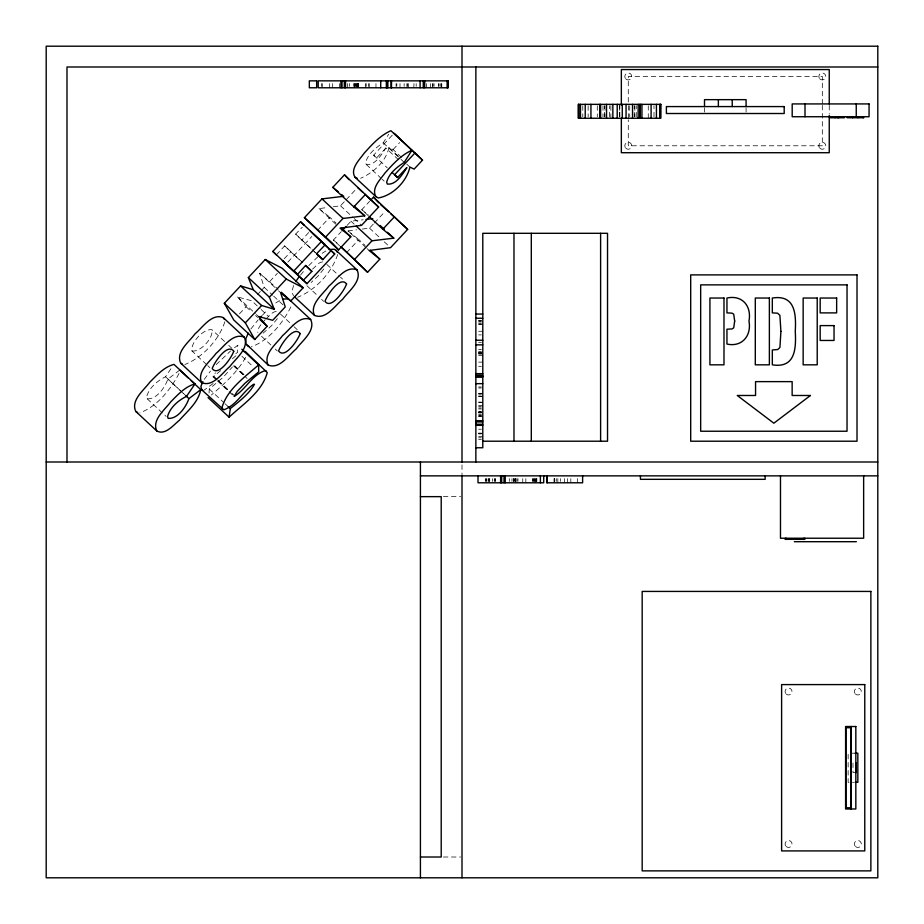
<?xml version="1.0" encoding="UTF-8"?>
<svg xmlns="http://www.w3.org/2000/svg" width="924" height="924" viewBox="0 0 924 924"><rect width="100%" height="100%" fill="white"/><g stroke="black" fill="none" stroke-linecap="round" stroke-linejoin="round"><path stroke-width="0.69" stroke-dasharray="4.62 3.46" d="M604.388 116.863L604.388 105.752M609.482 116.863L609.482 105.752M619.554 116.863L619.554 105.752M619.831 116.863L619.831 105.752M628.355 118.249L628.355 105.752M634.234 116.863L634.234 105.752M636.243 116.863L636.243 105.752M648.278 118.249L648.278 105.752M653.996 116.863L653.996 105.752M216.239 379.81L213.086 376.877L215.431 372.788M401.501 157.38L393.104 149.549L388.889 147.528C386.14 161.504 373.169 172.823 360.591 178.286M209.055 393.058L209.286 389.05L222.973 377.408L232.421 366.978M224.867 321.771C218.792 340.113 202.783 357.299 184.858 364.53M337.664 254.516C331.589 272.857 315.581 290.044 297.655 297.262M179.741 370.085L167.925 379.071C164.992 387.283 156.814 399.549 147.193 398.81L146.512 397.02C148.995 387.895 157.323 380.769 165.546 376.784L171.564 367.787M179.048 373.458C170.547 389.547 157.38 406.306 139.928 412.82M293.578 285.504L291.892 291.707L293.474 295.853M290.852 306.964C282.571 323.469 268.942 340.332 251.259 346.881M398.475 159.748L385.862 148.013C381.543 154.562 375.121 165.65 366.308 164.507L365.627 162.716C367.833 153.858 375.895 147.586 383.229 142.839L388.658 134.246M245.622 357.403C237.249 372.291 224.151 384.026 211.319 395.045M204.239 379.406L210.453 371.102M250.878 328.979L258.154 319.854M260.857 324.717L258.373 328.563L257.808 332.478M277.362 318.653L271.506 325.791L263.132 333.16M323.758 269.034L317.902 276.184L311.215 282.432M300.439 275.121L305.382 269.311M262.589 322.707L265.188 319.692M276.415 254.92L284.638 245.865L304.608 264.437M315.477 252.806L301.825 240.09L310.106 230.977M385.862 148.013L376.553 157.969L373.619 155.14L394.017 133.322M239.455 313.848L246.119 306.722L237.537 296.974L251.709 300.75L260.118 308.57M257.484 294.571L260.372 291.487M261.342 290.459L264.229 287.364L259.621 273.204L278.17 289.27M269.762 281.439L277.385 273.296M287.861 262.093L311.792 236.509M317.533 230.365L329.81 217.232L336.117 223.1M333.356 206.733L340.506 205.798L345.264 200.716M346.211 199.7L356.664 188.519M393.104 149.549L399.642 142.562M339.732 245.888L333.425 240.021L341.233 231.658M347.101 225.398L351.005 221.217L363.248 219.75M368.099 215.546L361.792 209.679L369.6 201.328M346.546 252.691L358.824 239.57L365.13 245.438M362.381 229.06L369.519 228.124L373.319 224.058M374.278 223.042L384.719 211.862M301.825 240.09L295.634 234.107L302.264 227.212M284.234 258.697L290.829 251.836L302.391 262.601M220.651 370.663L213.086 376.877M308.766 265.615L317.902 256.722M262.37 315.223L266.759 310.73M216.193 364.61L230.561 350.981M312.531 269.138C315.765 266.643 319.877 259.967 324.717 262.439M266.135 318.745C269.369 316.251 273.492 309.575 278.32 312.058M213.167 383.518L204.273 390.043M232.363 358.801L238.092 353.88M234.488 347.771L237.618 345.345L239.72 347.297M235.805 353.615L237.676 352.31L237.618 345.345M322.141 253.338L325.872 250.97M275.745 302.957L279.475 300.577M335.874 224.255L319.069 208.605L327.639 207.484M365.939 247.563L348.082 230.942L356.652 229.81M478.632 320.432L481.404 320.432M478.632 320.836L481.404 320.836M478.632 321.425L481.404 321.425M478.632 322.996L481.404 322.996M478.632 323.92L481.404 323.92M478.632 324.543L482.79 324.543M478.632 331.277L482.79 331.277M478.632 334.904L481.404 334.904M478.632 342.33L481.404 342.33M478.632 349.364L481.404 349.364M478.632 351.905L481.404 351.905M478.632 352.09L481.404 352.09M478.632 352.552L481.404 352.552M478.632 353.211L481.404 353.211M478.632 353.811L481.404 353.811M478.632 353.984L482.79 353.984M478.632 355.347L482.79 355.347M478.632 362.127L482.79 362.127M478.632 366.308L481.404 366.308M478.632 386.971L481.404 386.971M478.632 387.999L481.404 387.999M478.632 393.312L482.79 393.312M478.632 393.497L481.404 393.497M478.632 394.779L481.404 394.779M478.632 396.165L481.404 396.165M478.632 396.315L482.79 396.315M478.632 402.067L481.404 402.067M478.632 402.656L482.79 402.656M478.632 405.59L482.79 405.59M478.632 406.329L481.404 406.329M478.632 407.969L481.404 407.969M478.632 408.962L481.404 408.962M478.632 411.319L481.404 411.319M478.632 411.965L481.404 411.965M478.632 412.37L481.404 412.37M478.632 412.589L481.404 412.589M478.632 412.959L481.404 412.959M478.632 414.529L481.404 414.529M478.632 415.454L481.404 415.454M478.632 416.066L482.79 416.066M478.632 416.655L481.404 416.655M478.632 429.221L481.404 429.221M478.632 433.102L481.404 433.102M478.632 433.391L481.404 433.391M478.632 433.91L481.404 433.91M478.632 436.324L482.79 436.324M478.632 437.791L481.404 437.791M478.632 439.327L481.404 439.327M443.358 496.65L460.614 496.65M855.07 753.199L848.14 753.199L848.14 782.305L853.684 782.305M856.109 772.603L852.991 772.603L852.991 762.901M443.358 857.01L460.614 857.01M224.532 341.441L211.919 329.706C203.534 328.459 190.321 342.7 191.996 351.005L206.71 364.703M191.996 351.005C200.369 352.333 213.698 337.988 211.919 329.706M348.082 230.942L358.824 239.57M319.069 208.605L329.81 217.232M361.792 209.679L368.376 215.038M333.425 240.021L339.362 245.091M388.889 147.528L400.45 158.293M406.756 164.16L409.909 167.094M383.229 142.839L404.238 162.393M373.619 155.14L387.272 167.845M366.308 164.507L381.011 178.193M382.062 179.175L384.165 181.127M369.519 228.124L380.03 237.907M384.234 241.811L390.54 247.678M340.506 205.798L353.118 217.533M354.169 218.503L361.527 225.352M351.005 221.217L354.158 224.151M366.99 248.544L369.092 250.496M295.634 234.107L313.49 250.739M314.541 251.709L316.643 253.673M326.819 264.403L339.431 276.137M340.471 277.108L342.573 279.071M306.895 285.701L317.406 295.484M321.61 299.388L323.712 301.351M259.621 273.204L277.489 289.824M278.54 290.806L280.642 292.758M264.229 287.364L272.626 295.195M273.677 296.165L285.239 306.93M280.422 314.01L293.035 325.745M294.086 326.726L297.239 329.66M261.169 309.552L268.526 316.401M237.537 296.974L255.394 313.594M256.445 314.576L258.547 316.528M246.119 306.722L251.374 311.619M255.578 315.523L257.68 317.486M261.55 336.29L271.009 345.091M275.213 349.006L277.315 350.958M241.88 356.225L253.442 366.978M228.725 345.357L231.878 348.29M243.982 374.463L233.483 364.68L233.368 365.407L243.878 375.19M233.495 365.788L247.147 378.505M207.761 365.673L209.863 367.637M214.022 376.669L217.175 379.602M218.226 380.584L230.838 392.319M231.889 393.301L235.043 396.234M213.097 376.091L217.302 379.995M218.353 380.977L228.863 390.76M217.29 380.792L234.107 396.431M209.286 389.05L223.989 402.737M225.04 403.719L228.193 406.652M165.546 376.784L186.567 396.35M167.925 379.071L184.731 394.721M147.193 398.81L166.101 416.412M284.638 245.865L290.829 251.836M829.244 105.394L829.244 113.999M822.314 103.915L822.314 76.484L628.274 76.484L628.274 102.472M822.314 105.359L822.314 145.784L628.274 145.784L628.274 119.797M746.084 107.969L746.084 112.127M704.504 107.969L704.504 112.127M634.834 105.752L634.834 116.863M629.741 105.752L629.741 116.863M619.669 105.752L619.669 116.863M610.868 105.752L610.868 118.249M604.989 105.752L604.989 116.863M602.979 105.752L602.979 116.863M597.285 105.752L597.285 116.863M588.126 105.752L588.126 116.863M582.79 105.752L582.79 116.863M577.604 478.632L577.604 482.79M570.824 478.632L570.824 482.79M567.382 478.632L567.382 482.79M564.633 478.632L564.633 482.79M560.637 478.632L560.637 481.404M557.853 478.632L557.853 482.79M556.317 478.632L556.317 481.404M554.781 478.632L554.781 481.404M554.296 478.632L554.296 481.404M554.042 478.632L554.042 482.79M536.832 478.632L536.832 481.404M536.578 478.632L536.578 481.404M535.989 478.632L535.989 481.404M535.296 478.632L535.296 482.79M534.777 478.632L534.777 481.404M534.268 478.632L534.268 481.404M533.61 478.632L533.61 481.404M532.986 478.632L532.986 481.404M532.732 478.632L532.732 481.404M525.837 478.632L525.837 482.79M522.753 478.632L522.753 482.79M517.971 478.632L517.971 481.404M516.978 478.632L516.978 481.404M515.869 478.632L515.869 482.79M515.627 478.632L515.615 481.404M515.084 478.632L515.061 481.404M514.61 478.632L514.61 481.404M513.525 478.632L513.525 481.404M513.351 478.632L513.351 481.404M511.977 478.632L511.977 481.404M509.286 478.632L509.286 481.404M495.564 478.632L495.564 481.404M495.021 478.632L495.021 481.404M494.282 478.632L494.282 481.404M492.631 478.632L492.631 481.404M489.708 478.632L489.708 481.404M489.558 478.632L489.558 481.404M488.311 478.632L488.311 481.404M488.161 478.632L488.161 481.404M486.659 478.632L486.659 481.404M486.036 478.632L486.036 481.404M485.343 478.632L485.343 481.404M462 464.887L462 474.994M441.776 83.622L441.776 87.78M441.591 83.622L441.591 86.394M440.24 83.622L440.309 86.394M438.923 83.622L438.923 86.394M438.773 83.622L438.773 86.394M434.049 83.622L434.049 86.394M433.021 83.622L433.021 86.394M432.432 83.622L432.432 87.78M430.48 83.622L430.48 87.78M426.38 83.622L426.38 87.78M416.158 83.622L416.158 86.394M413.964 83.622L413.813 87.78M408.431 83.622L408.431 87.78M407.368 83.622L407.368 86.394M406.895 83.622L406.895 87.78M404.146 83.622L404.146 86.394M400 83.622L400 87.78M396.812 83.622L396.812 86.394M396.073 83.622L396.073 86.394M375.964 83.622L375.964 87.78M369.184 83.622L369.184 87.78M368.745 83.622L368.745 86.394M366.181 83.622L366.181 86.394M365.569 83.622L365.569 87.78M358.685 83.622L358.685 87.78M358.42 83.622L358.42 86.394M358.281 83.622L358.281 86.394M357.842 83.622L357.842 86.394M357.299 83.622L357.299 86.394M357.138 83.622L357.138 87.78M356.629 83.622L356.629 86.394M356.121 83.622L356.121 86.394M355.451 83.622L355.451 86.394M354.573 83.622L354.573 87.78M353.673 83.622L353.673 86.394M349.607 83.622L349.607 86.394M347.69 83.622L347.69 87.78M339.454 83.622L339.454 87.78M332.675 83.622L332.675 87.78M329.672 83.622L329.672 87.78M322.233 83.622L322.233 87.78M321.714 83.622L321.714 86.394M354.932 86.394L354.932 83.622L354.828 86.394M855.416 846.453A3.465 3.465 0 0 0 861.203 844.836A3.465 3.465 0 0 0 856.918 840.644A3.465 3.465 0 0 0 855.416 846.453M855.416 693.993A3.465 3.465 0 0 0 861.203 692.376A3.465 3.465 0 0 0 856.918 688.184A3.465 3.465 0 0 0 855.416 693.993M786.116 693.993A3.465 3.465 0 0 0 791.903 692.376A3.465 3.465 0 0 0 787.618 688.184A3.465 3.465 0 0 0 786.116 693.993M786.116 846.453A3.465 3.465 0 0 0 791.903 844.836A3.465 3.465 0 0 0 787.618 840.644A3.465 3.465 0 0 0 786.116 846.453M819.888 78.956A3.465 3.465 0 0 0 825.663 77.339A3.465 3.465 0 0 0 821.378 73.146A3.465 3.465 0 0 0 819.888 78.956M625.848 78.956A3.465 3.465 0 0 0 631.623 77.339A3.465 3.465 0 0 0 627.338 73.146A3.465 3.465 0 0 0 625.848 78.956M625.848 148.256A3.465 3.465 0 0 0 631.623 146.639A3.465 3.465 0 0 0 627.338 142.446A3.465 3.465 0 0 0 625.848 148.256M819.888 148.256A3.465 3.465 0 0 0 825.663 146.639A3.465 3.465 0 0 0 821.378 142.446A3.465 3.465 0 0 0 819.888 148.256"/><path stroke-width="1.39" d="M640.274 118.249L640.274 104.354M641.937 118.249L641.937 104.354M651.097 118.249L651.097 104.354M656.421 118.249L656.421 104.354M659.713 118.249L659.713 104.354M660.452 118.249L660.452 104.354M202.887 381.635L200.912 386.313L201.698 389.789L223.793 409.829C236.301 405.428 242.793 391.776 253.453 384.372L254.493 384.245C248.914 394.167 239.073 401.478 230.295 408.604L229.083 417.163L208.073 397.597M200.762 389.639C198.371 402.24 187.48 411.088 179.383 420.281C173.354 425.04 165.384 435.527 156.814 431L135.793 411.434C130.492 400.392 143.913 390.182 149.815 382.19C156.837 375.19 164.01 367.036 173.943 364.379L194.964 383.945L186.567 396.35C178.332 400.323 170.004 407.461 167.533 416.585L168.203 418.376C177.824 419.115 186.013 406.837 188.935 398.637L200.762 389.639L191.303 380.838M248.256 333.16L245.934 338.473L245.876 343.647L268.099 365.026C279.418 369.75 288.623 355.186 296.211 348.914C302.067 340.806 315.985 330.688 310.66 319.508L281.323 292.203M295.715 281.601L298.822 277.131M259.829 317.983L261.492 316.123M331.115 250.531L322.834 259.644L316.643 253.673L325.179 244.802L300.566 221.76L272.811 251.444L297.424 274.486L305.659 265.419L311.85 271.402L303.361 280.215L282.351 260.66L306.964 283.691L334.719 254.019L313.259 233.911M253.292 289.732L248.36 277.581L265.269 259.505L282.143 268.214L303.153 287.768L290.783 301.005L280.642 292.758L285.239 306.93L272.73 320.305L258.547 316.528L267.14 326.288L254.77 339.512L233.749 319.958L224.336 303.28L240.575 285.909L253.292 289.732L274.312 309.297L261.596 305.474L240.575 285.909M341.372 227.997L350.82 236.798L338.542 249.919L332.363 243.162L304.412 217.683L321.991 198.891L343.751 196.281L341.557 194.502M325.421 237.249L343 218.445L364.761 215.846L353.8 206.907L332.779 187.341L344.49 174.832L378.621 207.068L361.527 225.352L340.078 228.17L350.82 236.798M254.77 339.512L245.345 322.834L261.596 305.474M274.312 309.297L269.381 297.147L286.29 279.06L303.153 287.768M353.8 206.907L365.5 194.387M342.215 230.619L346.119 226.438M370.57 200.289L373.504 197.159L407.646 229.395L390.54 247.678L369.092 250.496L379.833 259.124L367.567 272.257L341.245 246.904M415.026 152.887L394.629 174.694L397.563 177.523L406.883 167.567C402.564 174.116 396.142 185.204 387.318 184.061L386.648 182.271C388.854 173.412 396.916 167.152 404.238 162.393L411.919 150.277C401.004 155.059 392.85 164.276 385.019 172.95C380.492 179.395 370.951 188.265 375.929 196.685L378.355 197.955C392.908 195.484 406.652 181.508 409.909 167.094L414.114 169.115L422.522 160.118L394.017 133.322L401.513 140.564M340.783 246.858L354.435 259.575L372.014 240.771L393.786 238.173L387.479 232.305M369.15 216.516L382.813 229.233L394.513 216.713M229.083 417.163C243.024 404.285 262.231 391.626 267.255 372.591L245.368 351.57L242.642 351.27M241.822 349.26L258.628 364.899C244.837 377.05 226.946 389.478 221.91 407.888L222.719 409.355M194.964 383.945C185.031 386.602 177.858 394.744 170.825 401.755C164.934 409.748 151.513 419.946 156.814 431M329.106 249.526L334.188 249.214L336.036 250.335L357.057 269.9C362.381 281.081 348.464 291.199 342.608 299.307C335.008 305.578 325.814 320.143 314.495 315.407L294.525 296.835M282.721 299.133L287.803 298.822M365.962 219.427L372.765 218.618M877.8 66.99L66.99 66.99L66.99 462M863.79 117.752L847.204 117.752L847.204 116.736M475.86 314.056L482.79 314.056M475.86 318.249L482.79 318.249M475.86 340.24L482.79 340.24M475.86 344.86L482.79 344.86M475.86 373.654L482.79 373.654M475.86 375.202L482.79 375.202M475.86 376.16L482.79 376.16M475.86 376.634L482.79 376.634M475.86 376.9L482.79 376.9M475.86 383.668L482.79 383.668M475.86 420.72L482.79 420.72M475.86 421.933L482.79 421.933M475.86 424.243L482.79 424.243M475.86 425.34L482.79 425.34M482.79 441.21L607.53 441.21L607.53 233.31L482.79 233.31L482.79 447.759L475.86 447.759M46.2 462L877.8 462M420.42 475.86L877.8 475.86M420.42 496.65L441.21 496.65L441.21 857.01L420.42 857.01M785.342 538.346L786.336 538.346M803.626 538.346L804.954 538.346M785.042 539.339L804.919 539.339M794.294 541.695L856.375 541.695M845.737 727.731L851.108 727.731M855.07 753.199L857.842 753.199L857.842 782.305L855.07 782.305M845.737 807.772L851.108 807.772M201.698 389.789L202.772 390.274M266.378 371.125L265.246 370.616C252.009 374.717 245.634 389.766 234.107 396.431L237.168 391.464L245.091 383.137L258.697 371.864L258.628 364.899M422.522 160.118L390.91 130.711C379.983 135.505 371.841 144.721 363.998 153.396C359.482 159.84 349.93 168.711 354.908 177.131L357.345 178.39M357.057 269.9C345.703 265.211 336.509 279.787 328.909 286.07C323.03 294.155 309.297 304.25 314.495 315.407M310.66 319.508C299.307 314.83 290.124 329.394 282.513 335.678C276.646 343.763 262.913 353.857 268.099 365.026M223.238 317.602C211.896 312.924 202.703 327.489 195.091 333.772C189.224 341.868 175.491 351.952 180.677 363.12L201.686 382.675C213.017 387.41 222.21 372.846 229.81 366.574C235.666 358.466 249.584 348.348 244.259 337.156L223.238 317.602L224.463 319.438M244.259 337.156C232.906 332.478 223.712 347.043 216.112 353.338C210.233 361.423 196.5 371.517 201.686 382.675M247.078 345.461L248.937 346.604M180.677 363.12L182.536 364.252M135.793 411.434L137.641 412.566M332.779 187.341L338.265 191.811M382.813 229.233L393.786 238.173M354.435 259.575L367.567 272.257M304.412 217.683L338.542 249.919M380.711 204.701L388.727 211.792M392.307 172.638L397.563 177.523M354.908 177.131L375.929 196.685M390.829 213.744L407.646 229.395M357.611 187.503L362.866 192.4M364.968 194.352L378.621 207.068M380.122 225.456L384.326 229.371M354.262 206.064L364.761 215.846M356.26 226.103L372.014 240.771M321.991 198.891L343 218.445M370.385 250.323L379.833 259.124M334.719 254.019L310.106 230.977M316.528 253.777L322.834 259.644M305.544 265.535L311.85 271.402M265.269 259.505L286.29 279.06M248.36 277.581L269.381 297.147M259.783 319.438L267.14 326.288M224.336 303.28L245.345 322.834M228.193 406.652L230.295 408.604M179.741 370.085L188.15 377.904M185.782 395.703L188.935 398.637M325.179 244.802L321.575 241.326L293.82 270.998L297.424 274.486M300.566 221.76L304.169 225.248M303.361 280.215L306.964 283.691M272.811 251.444L276.415 254.92M373.504 197.159L378.828 202.887M344.49 174.832L348.926 179.602M336.036 250.335L337.26 252.171M863.64 475.86L863.64 538.23L780.48 538.23L780.48 475.86M863.201 116.736L863.201 117.752M857.865 116.736L857.865 117.752M856.248 103.927L856.248 116.736M856.109 762.901L856.109 772.603M852.586 116.736L852.586 117.752M851.004 726.518L851.004 808.985M850.877 727.731L850.877 807.772M845.968 727.731L845.968 807.772M844.421 116.736L844.421 117.752L829.717 117.752L829.717 116.736M838.761 116.736L838.761 117.752M837.745 116.736L837.745 117.752M835.123 116.736L835.123 117.752M829.244 103.962L829.244 69.554L621.344 69.554L621.344 105.394M829.244 115.431L829.244 152.714L621.344 152.714L621.344 118.295M805 103.927L805 116.736M765.153 475.86L765.153 479.325L640.436 479.325L640.436 475.86M746.084 106.583L746.084 99.653L704.504 99.653L704.504 106.583M732.224 99.653L732.224 106.583M718.364 99.653L718.364 106.583M639.905 104.354L639.905 118.249M638.149 104.354L638.149 118.249M632.536 104.354L632.536 118.249M626.056 104.354L626.056 118.249M622.279 104.354L622.279 118.249M617.209 104.354L617.209 118.249M612.855 104.354L612.855 118.249M606.537 104.354L606.537 118.249M600.635 104.354L600.635 118.249M600.6 233.31L600.6 441.21M599.757 104.354L599.757 118.249M590.944 104.354L590.944 118.249M585.227 104.354L585.227 118.249M582.617 475.86L582.617 482.79L546.673 482.79L546.673 475.86M580.491 104.354L580.491 118.249M578.771 104.354L578.771 118.249M578.482 104.354L578.482 118.249M547.262 475.86L547.262 482.79M543.716 475.86L543.716 482.79L478.02 482.79L478.02 475.86M540.39 475.86L540.39 482.79M531.3 233.31L531.3 441.21M513.975 233.31L513.975 441.21M505.22 475.86L505.22 482.79M504.007 475.86L504.007 482.79M501.697 475.86L501.697 482.79M500.6 475.86L500.6 482.79M475.86 66.99L475.86 462M462 46.2L462 462M462 475.86L462 877.8M447.782 80.85L447.782 87.78M447.124 80.85L447.124 87.78M424.693 80.85L424.693 87.78M423.273 80.85L423.273 87.78M420.42 462L420.42 877.8M420.085 80.85L420.085 87.78M391.499 80.85L391.499 87.78M391.06 80.85L391.06 87.78M387.872 80.85L387.872 87.78M386.948 80.85L386.948 87.78M386.336 80.85L386.336 87.78M380.711 80.85L380.711 87.78M345.541 80.85L345.541 87.78M344.329 80.85L344.329 87.78M342.019 80.85L342.019 87.78M340.921 80.85L340.921 87.78M660.833 104.354L660.741 118.249L578.378 118.249L578.378 104.354L660.833 104.354M780.907 331.439L779.925 347.459L777.777 349.538L772.325 349.977L772.325 364.83C795.379 368.549 796.234 348.498 795.264 331.439C796.222 314.379 795.379 294.329 772.325 298.036L772.325 312.889L777.534 313.178L779.891 315.315L780.907 331.439M734.684 321.044L733.702 327.847L731.981 328.956L726.945 329.198L726.945 344.063C742.053 347.389 751.732 335.655 748.971 321.044C751.824 306.121 742.249 294.675 726.945 298.036L726.945 312.889L731.947 313.132L733.702 314.148L734.684 321.044M233.76 351.259C231.705 357.542 218.353 377.211 212.208 368.595C214.264 362.312 227.627 342.619 233.76 351.259M300.161 333.61C298.106 339.882 284.754 359.552 278.609 350.947C280.665 344.664 294.028 324.971 300.161 333.61M346.558 283.991C344.502 290.275 331.15 309.944 325.005 301.339C327.061 295.045 340.425 275.352 346.558 283.991M810.44 395.484L773.85 423.204L737.26 395.484L755.555 395.484L755.555 381.624L792.145 381.624L792.145 395.484L810.44 395.484M877.8 46.2L46.2 46.2L46.2 877.8L877.8 877.8L877.8 46.2M316.655 80.85L309.332 80.85L309.332 87.78L316.655 87.78L316.655 80.85M448.117 80.85L318.202 80.85L318.202 87.78L448.117 87.78L448.117 80.85M869.057 103.927L792.191 103.927L792.191 116.736L869.057 116.736L869.057 103.927M784.199 106.583L666.389 106.583L666.389 113.513L784.199 113.513L784.199 106.583M857.01 274.89L690.69 274.89L690.69 441.21L857.01 441.21L857.01 274.89M847.031 284.869L700.669 284.869L700.669 431.231L847.031 431.231L847.031 284.869M723.989 298.036L709.921 298.036L709.921 364.83L723.989 364.83L723.989 298.036M769.369 298.036L755.301 298.036L755.301 364.83L769.369 364.83L769.369 298.036M817.22 298.036L803.152 298.036L803.152 364.83L817.22 364.83L817.22 298.036M836.647 298.036L820.177 298.036L820.177 312.889L836.647 312.889L836.647 298.036M834.037 325.606L820.177 325.606L820.177 340.459L834.037 340.459L834.037 325.606M870.87 591.429L642.18 591.429L642.18 870.87L870.87 870.87L870.87 591.429M864.772 684.592L781.612 684.592L781.612 850.912L864.772 850.912L864.772 684.592M855.832 726.518L845.599 726.518L845.599 808.985L855.832 808.985L855.832 726.518"/></g></svg>
